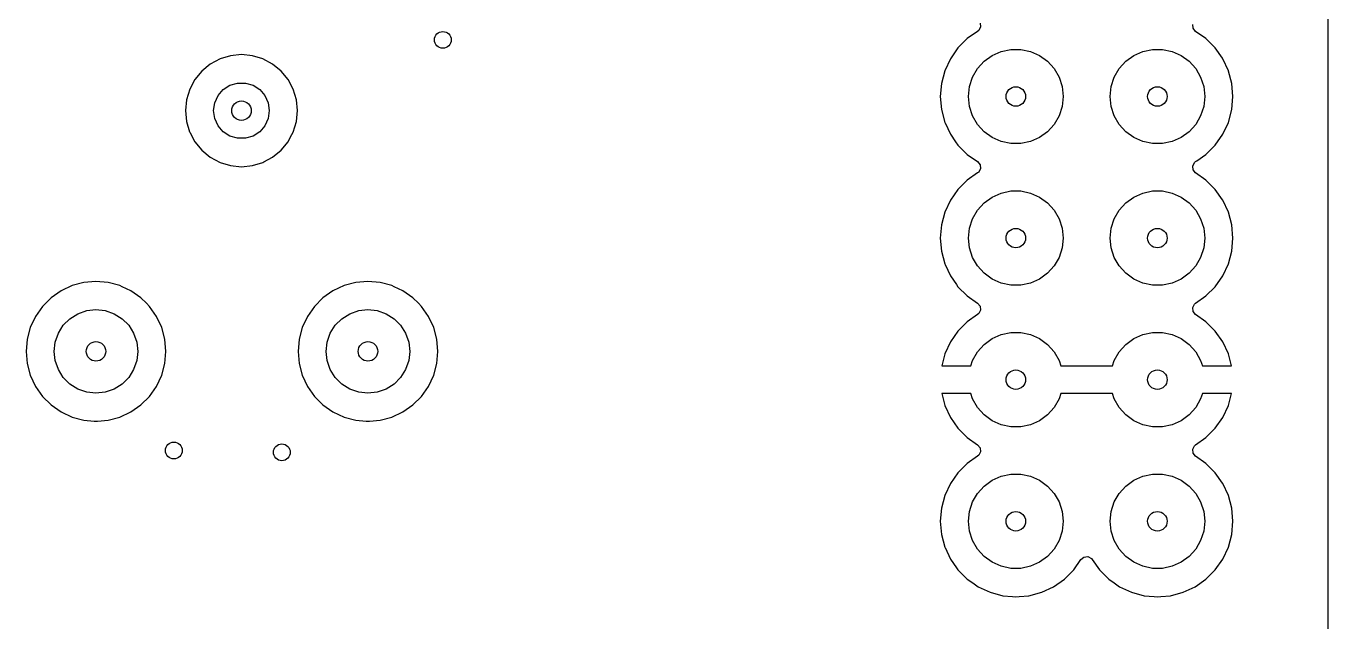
# Model space of a CAD drawing. Extents: x 0.03 to 1.97, y 0.03 to 3.58.
# Drawn here: x 1.051 to 1.97, y 0.879 to 1.3 of the extents above; entities that cross this region are included whole.
import ezdxf

# ---------------------------------------------------------------- set-up
doc = ezdxf.new("R2010")
doc.units = 0
doc.header["$MEASUREMENT"] = 0
doc.layers.add('BLACK', color=7, linetype='CONTINUOUS')

msp = doc.modelspace()

# ---------------------------------------------------------------- linework, layer by layer
at = {"layer": 'BLACK', "linetype": 'CONTINUOUS'}
for p, q in [((1.9703, 3.57541), (1.9703, 0.03459)), ((1.7248, 1.29911), (1.72356, 1.29666)), ((1.72452, 1.30185), (1.7248, 1.29911)), ((1.87509, 1.29815), (1.8748, 1.30089)), ((1.8768, 1.296), (1.87509, 1.29815)), ((1.7155, 1.29089), (1.70892, 1.28431)), ((1.7228, 1.296), (1.7155, 1.29089)), ((1.72356, 1.29666), (1.7228, 1.296)), ((1.88411, 1.29089), (1.8768, 1.296)), ((1.89069, 1.28431), (1.88411, 1.29089)), ((1.88411, 1.29089), (1.88411, 1.29089)), ((1.19503, 1.27882), (1.18761, 1.27657)), ((1.20276, 1.27958), (1.19503, 1.27882)), ((1.21048, 1.27882), (1.20276, 1.27958)), ((1.2179, 1.27657), (1.21048, 1.27882)), ((1.21048, 1.27882), (1.21048, 1.27882)), ((1.70892, 1.28431), (1.70358, 1.27669)), ((1.72741, 1.27487), (1.73307, 1.27898)), ((1.73307, 1.27898), (1.73946, 1.28183)), ((1.73946, 1.28183), (1.74631, 1.28328)), ((1.74631, 1.28328), (1.7533, 1.28328)), ((1.7533, 1.28328), (1.76014, 1.28183)), ((1.76014, 1.28183), (1.76654, 1.27898)), ((1.76654, 1.27898), (1.7722, 1.27487)), ((1.82741, 1.27487), (1.83307, 1.27898)), ((1.83307, 1.27898), (1.83946, 1.28183)), ((1.83946, 1.28183), (1.84631, 1.28328)), ((1.84631, 1.28328), (1.8533, 1.28328)), ((1.8533, 1.28328), (1.86014, 1.28183)), ((1.86014, 1.28183), (1.86654, 1.27898)), ((1.86654, 1.27898), (1.8722, 1.27487)), ((1.8958, 1.277), (1.89069, 1.28431)), ((1.18077, 1.27291), (1.17477, 1.26799)), ((1.18761, 1.27657), (1.18077, 1.27291)), ((1.18077, 1.27291), (1.18077, 1.27291)), ((1.22475, 1.27291), (1.2179, 1.27657)), ((1.2179, 1.27657), (1.2179, 1.27657)), ((1.23074, 1.26799), (1.22475, 1.27291)), ((1.22475, 1.27291), (1.22475, 1.27291)), ((1.70358, 1.27669), (1.69965, 1.26825)), ((1.70358, 1.27669), (1.70358, 1.27669)), ((1.71923, 1.26361), (1.72273, 1.26967)), ((1.72273, 1.26967), (1.72741, 1.27487)), ((1.7722, 1.27487), (1.77688, 1.26967)), ((1.77688, 1.26967), (1.78037, 1.26361)), ((1.81923, 1.26361), (1.82273, 1.26967)), ((1.82273, 1.26967), (1.82741, 1.27487)), ((1.8722, 1.27487), (1.87688, 1.26967)), ((1.87688, 1.26967), (1.88037, 1.26361)), ((1.89602, 1.27669), (1.8958, 1.277)), ((1.89996, 1.26825), (1.89602, 1.27669)), ((1.16985, 1.26199), (1.16619, 1.25515)), ((1.17477, 1.26799), (1.16985, 1.26199)), ((1.16985, 1.26199), (1.16985, 1.26199)), ((1.23567, 1.26199), (1.23074, 1.26799)), ((1.23932, 1.25515), (1.23567, 1.26199)), ((1.23567, 1.26199), (1.23567, 1.26199)), ((1.69965, 1.26825), (1.69724, 1.25927)), ((1.69965, 1.26825), (1.69965, 1.26825)), ((1.71707, 1.25696), (1.71923, 1.26361)), ((1.78037, 1.26361), (1.78254, 1.25696)), ((1.81707, 1.25696), (1.81923, 1.26361)), ((1.88037, 1.26361), (1.88254, 1.25696)), ((1.90003, 1.26799), (1.89996, 1.26825)), ((1.89996, 1.26825), (1.89996, 1.26825)), ((1.89996, 1.26825), (1.89996, 1.26825)), ((1.90236, 1.25927), (1.90003, 1.26799)), ((1.16619, 1.25515), (1.16394, 1.24772)), ((1.1862, 1.25064), (1.18986, 1.25488)), ((1.18986, 1.25488), (1.19458, 1.25791)), ((1.19458, 1.25791), (1.19995, 1.25948)), ((1.19995, 1.25948), (1.20556, 1.25948)), ((1.20556, 1.25948), (1.21093, 1.25791)), ((1.21093, 1.25791), (1.21565, 1.25488)), ((1.21565, 1.25488), (1.21932, 1.25064)), ((1.24158, 1.24772), (1.23932, 1.25515)), ((1.23932, 1.25515), (1.23932, 1.25515)), ((1.23932, 1.25515), (1.23932, 1.25515)), ((1.69724, 1.25927), (1.69643, 1.25)), ((1.69724, 1.25927), (1.69724, 1.25927)), ((1.71634, 1.25), (1.71707, 1.25696)), ((1.78254, 1.25696), (1.78327, 1.25)), ((1.81634, 1.25), (1.81707, 1.25696)), ((1.88254, 1.25696), (1.88327, 1.25)), ((1.90318, 1.25), (1.90236, 1.25927)), ((1.16394, 1.24772), (1.16318, 1.24)), ((1.18307, 1.24), (1.18387, 1.24555)), ((1.18387, 1.24555), (1.1862, 1.25064)), ((1.21932, 1.25064), (1.22164, 1.24555)), ((1.22164, 1.24555), (1.22244, 1.24)), ((1.24234, 1.24), (1.24158, 1.24772)), ((1.69643, 1.25), (1.69643, 1.25)), ((1.69643, 1.25), (1.69724, 1.24073)), ((1.71707, 1.24304), (1.71634, 1.25)), ((1.71923, 1.23639), (1.71707, 1.24304)), ((1.78254, 1.24304), (1.78037, 1.23639)), ((1.78327, 1.25), (1.78254, 1.24304)), ((1.81707, 1.24304), (1.81634, 1.25)), ((1.81923, 1.23639), (1.81707, 1.24304)), ((1.88254, 1.24304), (1.88037, 1.23639)), ((1.88327, 1.25), (1.88254, 1.24304)), ((1.90236, 1.24073), (1.90318, 1.25)), ((1.16318, 1.24), (1.16394, 1.23228)), ((1.18387, 1.23445), (1.18307, 1.24)), ((1.1862, 1.22936), (1.18387, 1.23445)), ((1.22164, 1.23445), (1.21932, 1.22936)), ((1.22244, 1.24), (1.22164, 1.23445)), ((1.24158, 1.23228), (1.24234, 1.24)), ((1.69724, 1.24073), (1.69724, 1.24073)), ((1.69724, 1.24073), (1.69965, 1.23175)), ((1.72273, 1.23033), (1.71923, 1.23639)), ((1.78037, 1.23639), (1.77688, 1.23033)), ((1.82273, 1.23033), (1.81923, 1.23639)), ((1.88037, 1.23639), (1.87688, 1.23033)), ((1.89996, 1.23175), (1.90236, 1.24073)), ((1.16394, 1.23228), (1.16394, 1.23228)), ((1.16394, 1.23228), (1.16614, 1.225)), ((1.16614, 1.225), (1.16619, 1.22485)), ((1.16619, 1.22485), (1.16985, 1.21801)), ((1.18986, 1.22512), (1.1862, 1.22936)), ((1.19458, 1.22209), (1.18986, 1.22512)), ((1.21565, 1.22512), (1.21093, 1.22209)), ((1.21932, 1.22936), (1.21565, 1.22512)), ((1.23749, 1.22143), (1.23932, 1.22485)), ((1.23932, 1.22485), (1.24158, 1.23228)), ((1.23932, 1.22485), (1.23932, 1.22485)), ((1.23932, 1.22485), (1.23932, 1.22485)), ((1.69965, 1.23175), (1.69965, 1.23175)), ((1.69965, 1.23175), (1.69965, 1.23175)), ((1.69965, 1.23175), (1.6998, 1.23142)), ((1.6998, 1.23142), (1.70358, 1.22331)), ((1.70358, 1.22331), (1.70358, 1.22331)), ((1.70358, 1.22331), (1.70729, 1.21801)), ((1.72741, 1.22513), (1.72273, 1.23033)), ((1.73307, 1.22102), (1.72741, 1.22513)), ((1.7722, 1.22513), (1.76654, 1.22102)), ((1.77688, 1.23033), (1.7722, 1.22513)), ((1.82741, 1.22513), (1.82273, 1.23033)), ((1.83307, 1.22102), (1.82741, 1.22513)), ((1.8722, 1.22513), (1.86654, 1.22102)), ((1.87688, 1.23033), (1.8722, 1.22513)), ((1.89069, 1.21569), (1.89602, 1.22331)), ((1.89602, 1.22331), (1.89996, 1.23175)), ((1.16985, 1.21801), (1.16985, 1.21801)), ((1.16985, 1.21801), (1.17477, 1.21201)), ((1.19995, 1.22052), (1.19458, 1.22209)), ((1.20556, 1.22052), (1.19995, 1.22052)), ((1.21093, 1.22209), (1.20556, 1.22052)), ((1.23074, 1.21201), (1.23567, 1.21801)), ((1.23567, 1.21801), (1.23749, 1.22143)), ((1.70729, 1.21801), (1.70892, 1.21569)), ((1.70892, 1.21569), (1.70892, 1.21569)), ((1.70892, 1.21569), (1.7155, 1.20911)), ((1.73946, 1.21817), (1.73307, 1.22102)), ((1.74631, 1.21672), (1.73946, 1.21817)), ((1.7533, 1.21672), (1.74631, 1.21672)), ((1.76014, 1.21817), (1.7533, 1.21672)), ((1.76654, 1.22102), (1.76014, 1.21817)), ((1.83946, 1.21817), (1.83307, 1.22102)), ((1.84631, 1.21672), (1.83946, 1.21817)), ((1.8533, 1.21672), (1.84631, 1.21672)), ((1.86014, 1.21817), (1.8533, 1.21672)), ((1.86654, 1.22102), (1.86014, 1.21817)), ((1.88411, 1.20911), (1.89069, 1.21569)), ((1.17477, 1.21201), (1.18077, 1.20709)), ((1.18077, 1.20709), (1.18077, 1.20709)), ((1.18077, 1.20709), (1.18761, 1.20343)), ((1.21855, 1.20378), (1.22475, 1.20709)), ((1.22475, 1.20709), (1.23074, 1.21201)), ((1.22475, 1.20709), (1.22475, 1.20709)), ((1.7155, 1.20911), (1.7155, 1.20911)), ((1.7155, 1.20911), (1.7228, 1.204)), ((1.87768, 1.20461), (1.88411, 1.20911)), ((1.18761, 1.20343), (1.18761, 1.20343)), ((1.18761, 1.20343), (1.18761, 1.20343)), ((1.18761, 1.20343), (1.19503, 1.20118)), ((1.19503, 1.20118), (1.20276, 1.20042)), ((1.20276, 1.20042), (1.21048, 1.20118)), ((1.21048, 1.20118), (1.2179, 1.20343)), ((1.2179, 1.20343), (1.21855, 1.20378)), ((1.7228, 1.196), (1.7155, 1.19089)), ((1.7228, 1.204), (1.72452, 1.20185)), ((1.72356, 1.19666), (1.7228, 1.196)), ((1.7248, 1.19911), (1.72356, 1.19666)), ((1.72452, 1.20185), (1.7248, 1.19911)), ((1.8748, 1.20089), (1.87605, 1.20334)), ((1.87509, 1.19815), (1.8748, 1.20089)), ((1.8768, 1.196), (1.87509, 1.19815)), ((1.87605, 1.20334), (1.8768, 1.204)), ((1.8768, 1.204), (1.87768, 1.20461)), ((1.88411, 1.19089), (1.8768, 1.196)), ((1.7155, 1.19089), (1.70892, 1.18431)), ((1.89069, 1.18431), (1.88411, 1.19089)), ((1.88411, 1.19089), (1.88411, 1.19089)), ((1.70892, 1.18431), (1.70358, 1.17669)), ((1.72741, 1.17487), (1.73307, 1.17898)), ((1.73307, 1.17898), (1.73946, 1.18183)), ((1.73946, 1.18183), (1.74631, 1.18328)), ((1.74631, 1.18328), (1.7533, 1.18328)), ((1.7533, 1.18328), (1.76014, 1.18183)), ((1.76014, 1.18183), (1.76654, 1.17898)), ((1.76654, 1.17898), (1.7722, 1.17487)), ((1.82741, 1.17487), (1.83307, 1.17898)), ((1.83307, 1.17898), (1.83946, 1.18183)), ((1.83946, 1.18183), (1.84631, 1.18328)), ((1.84631, 1.18328), (1.8533, 1.18328)), ((1.8533, 1.18328), (1.86014, 1.18183)), ((1.86014, 1.18183), (1.86654, 1.17898)), ((1.86654, 1.17898), (1.8722, 1.17487)), ((1.8958, 1.177), (1.89069, 1.18431)), ((1.69965, 1.16825), (1.69724, 1.15927)), ((1.70358, 1.17669), (1.69965, 1.16825)), ((1.69965, 1.16825), (1.69965, 1.16825)), ((1.70358, 1.17669), (1.70358, 1.17669)), ((1.71923, 1.16361), (1.72273, 1.16967)), ((1.72273, 1.16967), (1.72741, 1.17487)), ((1.7722, 1.17487), (1.77688, 1.16967)), ((1.77688, 1.16967), (1.78037, 1.16361)), ((1.81923, 1.16361), (1.82273, 1.16967)), ((1.82273, 1.16967), (1.82741, 1.17487)), ((1.8722, 1.17487), (1.87688, 1.16967)), ((1.87688, 1.16967), (1.88037, 1.16361)), ((1.89602, 1.17669), (1.8958, 1.177)), ((1.89996, 1.16825), (1.89602, 1.17669)), ((1.90236, 1.15927), (1.89996, 1.16825)), ((1.69724, 1.15927), (1.69643, 1.15)), ((1.69724, 1.15927), (1.69724, 1.15927)), ((1.71707, 1.15696), (1.71923, 1.16361)), ((1.78037, 1.16361), (1.78254, 1.15696)), ((1.81707, 1.15696), (1.81923, 1.16361)), ((1.88037, 1.16361), (1.88254, 1.15696)), ((1.90318, 1.15), (1.90236, 1.15927)), ((1.69643, 1.15), (1.69643, 1.15)), ((1.69643, 1.15), (1.69724, 1.14073)), ((1.71634, 1.15), (1.71707, 1.15696)), ((1.71707, 1.14304), (1.71634, 1.15)), ((1.78254, 1.15696), (1.78327, 1.15)), ((1.78327, 1.15), (1.78254, 1.14304)), ((1.81634, 1.15), (1.81707, 1.15696)), ((1.81707, 1.14304), (1.81634, 1.15)), ((1.88254, 1.15696), (1.88327, 1.15)), ((1.88327, 1.15), (1.88254, 1.14304)), ((1.90236, 1.14073), (1.90318, 1.15)), ((1.69724, 1.14073), (1.69724, 1.14073)), ((1.69724, 1.14073), (1.69965, 1.13175)), ((1.71923, 1.13639), (1.71707, 1.14304)), ((1.78254, 1.14304), (1.78037, 1.13639)), ((1.81923, 1.13639), (1.81707, 1.14304)), ((1.88254, 1.14304), (1.88037, 1.13639)), ((1.89996, 1.13175), (1.90236, 1.14073)), ((1.69965, 1.13175), (1.69965, 1.13175)), ((1.69965, 1.13175), (1.69965, 1.13175)), ((1.69965, 1.13175), (1.6998, 1.13142)), ((1.6998, 1.13142), (1.70358, 1.12331)), ((1.72273, 1.13033), (1.71923, 1.13639)), ((1.78037, 1.13639), (1.77688, 1.13033)), ((1.82273, 1.13033), (1.81923, 1.13639)), ((1.88037, 1.13639), (1.87688, 1.13033)), ((1.89602, 1.12331), (1.89996, 1.13175)), ((1.70358, 1.12331), (1.70358, 1.12331)), ((1.70358, 1.12331), (1.70785, 1.11722)), ((1.72741, 1.12513), (1.72273, 1.13033)), ((1.73307, 1.12102), (1.72741, 1.12513)), ((1.7722, 1.12513), (1.76654, 1.12102)), ((1.77688, 1.13033), (1.7722, 1.12513)), ((1.82741, 1.12513), (1.82273, 1.13033)), ((1.83307, 1.12102), (1.82741, 1.12513)), ((1.8722, 1.12513), (1.86654, 1.12102)), ((1.87688, 1.13033), (1.8722, 1.12513)), ((1.89069, 1.11569), (1.89602, 1.12331)), ((1.0831, 1.11644), (1.07529, 1.1128)), ((1.09142, 1.11867), (1.0831, 1.11644)), ((1.0831, 1.11644), (1.0831, 1.11644)), ((1.09428, 1.11892), (1.09142, 1.11867)), ((1.09142, 1.11867), (1.09142, 1.11867)), ((1.1, 1.11942), (1.09428, 1.11892)), ((1.10858, 1.11867), (1.1, 1.11942)), ((1.1, 1.11942), (1.1, 1.11942)), ((1.1169, 1.11644), (1.10858, 1.11867)), ((1.1185, 1.11569), (1.1169, 1.11644)), ((1.1169, 1.11644), (1.1169, 1.11644)), ((1.1169, 1.11644), (1.1169, 1.11644)), ((1.12471, 1.1128), (1.1185, 1.11569)), ((1.27522, 1.11644), (1.26742, 1.1128)), ((1.28354, 1.11867), (1.27522, 1.11644)), ((1.27522, 1.11644), (1.27522, 1.11644)), ((1.2864, 1.11892), (1.28354, 1.11867)), ((1.28354, 1.11867), (1.28354, 1.11867)), ((1.29213, 1.11942), (1.2864, 1.11892)), ((1.30071, 1.11867), (1.29213, 1.11942)), ((1.29213, 1.11942), (1.29213, 1.11942)), ((1.30903, 1.11644), (1.30071, 1.11867)), ((1.31063, 1.11569), (1.30903, 1.11644)), ((1.30903, 1.11644), (1.30903, 1.11644)), ((1.30903, 1.11644), (1.30903, 1.11644)), ((1.31684, 1.1128), (1.31063, 1.11569)), ((1.70785, 1.11722), (1.70892, 1.11569)), ((1.70892, 1.11569), (1.70892, 1.11569)), ((1.70892, 1.11569), (1.7155, 1.10911)), ((1.73946, 1.11817), (1.73307, 1.12102)), ((1.74631, 1.11672), (1.73946, 1.11817)), ((1.7533, 1.11672), (1.74631, 1.11672)), ((1.76014, 1.11817), (1.7533, 1.11672)), ((1.76654, 1.12102), (1.76014, 1.11817)), ((1.83946, 1.11817), (1.83307, 1.12102)), ((1.84631, 1.11672), (1.83946, 1.11817)), ((1.8533, 1.11672), (1.84631, 1.11672)), ((1.86014, 1.11817), (1.8533, 1.11672)), ((1.86654, 1.12102), (1.86014, 1.11817)), ((1.88411, 1.10911), (1.89069, 1.11569)), ((1.06823, 1.10786), (1.06214, 1.10177)), ((1.07529, 1.1128), (1.06823, 1.10786)), ((1.07529, 1.1128), (1.07529, 1.1128)), ((1.13177, 1.10786), (1.12471, 1.1128)), ((1.12471, 1.1128), (1.12471, 1.1128)), ((1.12471, 1.1128), (1.12471, 1.1128)), ((1.13564, 1.10399), (1.13177, 1.10786)), ((1.13786, 1.10177), (1.13564, 1.10399)), ((1.26036, 1.10786), (1.25427, 1.10177)), ((1.26742, 1.1128), (1.26036, 1.10786)), ((1.26742, 1.1128), (1.26742, 1.1128)), ((1.32389, 1.10786), (1.31684, 1.1128)), ((1.31684, 1.1128), (1.31684, 1.1128)), ((1.31684, 1.1128), (1.31684, 1.1128)), ((1.32776, 1.10399), (1.32389, 1.10786)), ((1.32998, 1.10177), (1.32776, 1.10399)), ((1.7155, 1.10911), (1.7155, 1.10911)), ((1.7155, 1.10911), (1.72282, 1.10399)), ((1.72282, 1.10399), (1.72454, 1.10184)), ((1.87603, 1.10333), (1.87679, 1.10399)), ((1.87679, 1.10399), (1.88411, 1.10911)), ((1.0572, 1.09471), (1.05356, 1.0869)), ((1.06214, 1.10177), (1.0572, 1.09471)), ((1.0572, 1.09471), (1.0572, 1.09471)), ((1.08159, 1.09309), (1.08719, 1.0966)), ((1.08719, 1.0966), (1.09343, 1.09879)), ((1.09343, 1.09879), (1.1, 1.09953)), ((1.1, 1.09953), (1.10657, 1.09879)), ((1.10657, 1.09879), (1.11281, 1.0966)), ((1.11281, 1.0966), (1.11841, 1.09309)), ((1.1428, 1.09471), (1.13786, 1.10177)), ((1.14644, 1.0869), (1.1428, 1.09471)), ((1.1428, 1.09471), (1.1428, 1.09471)), ((1.1428, 1.09471), (1.1428, 1.09471)), ((1.24933, 1.09471), (1.24569, 1.0869)), ((1.25427, 1.10177), (1.24933, 1.09471)), ((1.24933, 1.09471), (1.24933, 1.09471)), ((1.27372, 1.09309), (1.27931, 1.0966)), ((1.27931, 1.0966), (1.28556, 1.09879)), ((1.28556, 1.09879), (1.29213, 1.09953)), ((1.29213, 1.09953), (1.2987, 1.09879)), ((1.2987, 1.09879), (1.30494, 1.0966)), ((1.30494, 1.0966), (1.31054, 1.09309)), ((1.33493, 1.09471), (1.32998, 1.10177)), ((1.33857, 1.0869), (1.33493, 1.09471)), ((1.33493, 1.09471), (1.33493, 1.09471)), ((1.33493, 1.09471), (1.33493, 1.09471)), ((1.72282, 1.09599), (1.71551, 1.09087)), ((1.72358, 1.09665), (1.72282, 1.09599)), ((1.72482, 1.0991), (1.72358, 1.09665)), ((1.72454, 1.10184), (1.72482, 1.0991)), ((1.87479, 1.10087), (1.87603, 1.10333)), ((1.87507, 1.09814), (1.87479, 1.10087)), ((1.87679, 1.09599), (1.87507, 1.09814)), ((1.8841, 1.09087), (1.87679, 1.09599)), ((1.05356, 1.0869), (1.05133, 1.07858)), ((1.05356, 1.0869), (1.05356, 1.0869)), ((1.0734, 1.08281), (1.07691, 1.08841)), ((1.07691, 1.08841), (1.08159, 1.09309)), ((1.11841, 1.09309), (1.12309, 1.08841)), ((1.12309, 1.08841), (1.1266, 1.08281)), ((1.14867, 1.07858), (1.14644, 1.0869)), ((1.24569, 1.0869), (1.24346, 1.07858)), ((1.24569, 1.0869), (1.24569, 1.0869)), ((1.26552, 1.08281), (1.26904, 1.08841)), ((1.26904, 1.08841), (1.27372, 1.09309)), ((1.31054, 1.09309), (1.31521, 1.08841)), ((1.31521, 1.08841), (1.31873, 1.08281)), ((1.3408, 1.07858), (1.33857, 1.0869)), ((1.71551, 1.09087), (1.70893, 1.08429)), ((1.71551, 1.09087), (1.71551, 1.09087)), ((1.89067, 1.08429), (1.8841, 1.09087)), ((1.05133, 1.07858), (1.05058, 1.07)), ((1.05133, 1.07858), (1.05133, 1.07858)), ((1.07047, 1.07), (1.07121, 1.07657)), ((1.07121, 1.07657), (1.0734, 1.08281)), ((1.1266, 1.08281), (1.12879, 1.07657)), ((1.12879, 1.07657), (1.12953, 1.07)), ((1.14942, 1.07), (1.14867, 1.07858)), ((1.24346, 1.07858), (1.24271, 1.07)), ((1.24346, 1.07858), (1.24346, 1.07858)), ((1.2626, 1.07), (1.26334, 1.07657)), ((1.26334, 1.07657), (1.26552, 1.08281)), ((1.31873, 1.08281), (1.32091, 1.07657)), ((1.32091, 1.07657), (1.32165, 1.07)), ((1.34155, 1.07), (1.3408, 1.07858)), ((1.7036, 1.07668), (1.69967, 1.06825)), ((1.70893, 1.08429), (1.7036, 1.07668)), ((1.7036, 1.07668), (1.7036, 1.07668)), ((1.70893, 1.08429), (1.70893, 1.08429)), ((1.72741, 1.07487), (1.73307, 1.07898)), ((1.73307, 1.07898), (1.73946, 1.08183)), ((1.73946, 1.08183), (1.74631, 1.08328)), ((1.74631, 1.08328), (1.7533, 1.08328)), ((1.7533, 1.08328), (1.76014, 1.08183)), ((1.76014, 1.08183), (1.76654, 1.07898)), ((1.76654, 1.07898), (1.7722, 1.07487)), ((1.82741, 1.07487), (1.83307, 1.07898)), ((1.83307, 1.07898), (1.83946, 1.08183)), ((1.83946, 1.08183), (1.84631, 1.08328)), ((1.84631, 1.08328), (1.8533, 1.08328)), ((1.8533, 1.08328), (1.86014, 1.08183)), ((1.86014, 1.08183), (1.86654, 1.07898)), ((1.86654, 1.07898), (1.8722, 1.07487)), ((1.89601, 1.07668), (1.89067, 1.08429)), ((1.89067, 1.08429), (1.89067, 1.08429)), ((1.89994, 1.06825), (1.89601, 1.07668)), ((1.89601, 1.07668), (1.89601, 1.07668)), ((1.05058, 1.07), (1.05133, 1.06142)), ((1.05058, 1.07), (1.05058, 1.07)), ((1.07121, 1.06343), (1.07047, 1.07)), ((1.12953, 1.07), (1.12879, 1.06343)), ((1.14867, 1.06142), (1.14942, 1.07)), ((1.14942, 1.07), (1.14942, 1.07)), ((1.24271, 1.07), (1.24346, 1.06142)), ((1.24271, 1.07), (1.24271, 1.07)), ((1.26334, 1.06343), (1.2626, 1.07)), ((1.32165, 1.07), (1.32091, 1.06343)), ((1.3408, 1.06142), (1.34155, 1.07)), ((1.69967, 1.06825), (1.69742, 1.05984)), ((1.69967, 1.06825), (1.69967, 1.06825)), ((1.71923, 1.06361), (1.72273, 1.06967)), ((1.72273, 1.06967), (1.72741, 1.07487)), ((1.7722, 1.07487), (1.77688, 1.06967)), ((1.77688, 1.06967), (1.78037, 1.06361)), ((1.81923, 1.06361), (1.82273, 1.06967)), ((1.82273, 1.06967), (1.82741, 1.07487)), ((1.8722, 1.07487), (1.87688, 1.06967)), ((1.87688, 1.06967), (1.88037, 1.06361)), ((1.90219, 1.05984), (1.89994, 1.06825)), ((1.89994, 1.06825), (1.89994, 1.06825)), ((1.05133, 1.06142), (1.05133, 1.06142)), ((1.05133, 1.06142), (1.05356, 1.0531)), ((1.0734, 1.05719), (1.07121, 1.06343)), ((1.12879, 1.06343), (1.1266, 1.05719)), ((1.14644, 1.0531), (1.14867, 1.06142)), ((1.24346, 1.06142), (1.24346, 1.06142)), ((1.24346, 1.06142), (1.24569, 1.0531)), ((1.26552, 1.05719), (1.26334, 1.06343)), ((1.32091, 1.06343), (1.31873, 1.05719)), ((1.33857, 1.0531), (1.3408, 1.06142)), ((1.69742, 1.05984), (1.69742, 1.05984)), ((1.69742, 1.05984), (1.71801, 1.05984)), ((1.71801, 1.05984), (1.71923, 1.06361)), ((1.78037, 1.06361), (1.7816, 1.05984)), ((1.7816, 1.05984), (1.81801, 1.05984)), ((1.81801, 1.05984), (1.81923, 1.06361)), ((1.88037, 1.06361), (1.8816, 1.05984)), ((1.8816, 1.05984), (1.90219, 1.05984)), ((1.90219, 1.05984), (1.90219, 1.05984)), ((1.05356, 1.0531), (1.05356, 1.0531)), ((1.05356, 1.0531), (1.05356, 1.0531)), ((1.05356, 1.0531), (1.05538, 1.04919)), ((1.05538, 1.04919), (1.0572, 1.04529)), ((1.07691, 1.05159), (1.0734, 1.05719)), ((1.08159, 1.04691), (1.07691, 1.05159)), ((1.12309, 1.05159), (1.11841, 1.04691)), ((1.1266, 1.05719), (1.12309, 1.05159)), ((1.1428, 1.04529), (1.14644, 1.0531)), ((1.24569, 1.0531), (1.24569, 1.0531)), ((1.24569, 1.0531), (1.24569, 1.0531)), ((1.24569, 1.0531), (1.24751, 1.04919)), ((1.24751, 1.04919), (1.24933, 1.04529)), ((1.26904, 1.05159), (1.26552, 1.05719)), ((1.27372, 1.04691), (1.26904, 1.05159)), ((1.31521, 1.05159), (1.31054, 1.04691)), ((1.31873, 1.05719), (1.31521, 1.05159)), ((1.33493, 1.04529), (1.33857, 1.0531)), ((1.0572, 1.04529), (1.0572, 1.04529)), ((1.0572, 1.04529), (1.06214, 1.03823)), ((1.08719, 1.0434), (1.08159, 1.04691)), ((1.09343, 1.04121), (1.08719, 1.0434)), ((1.1, 1.04047), (1.09343, 1.04121)), ((1.10657, 1.04121), (1.1, 1.04047)), ((1.11281, 1.0434), (1.10657, 1.04121)), ((1.11841, 1.04691), (1.11281, 1.0434)), ((1.13786, 1.03823), (1.1428, 1.04529)), ((1.24933, 1.04529), (1.24933, 1.04529)), ((1.24933, 1.04529), (1.25427, 1.03823)), ((1.27931, 1.0434), (1.27372, 1.04691)), ((1.28556, 1.04121), (1.27931, 1.0434)), ((1.29213, 1.04047), (1.28556, 1.04121)), ((1.2987, 1.04121), (1.29213, 1.04047)), ((1.30494, 1.0434), (1.2987, 1.04121)), ((1.31054, 1.04691), (1.30494, 1.0434)), ((1.32998, 1.03823), (1.33493, 1.04529)), ((1.71801, 1.04016), (1.69742, 1.04016)), ((1.69742, 1.04016), (1.69967, 1.03175)), ((1.71923, 1.03639), (1.71801, 1.04016)), ((1.7816, 1.04016), (1.78037, 1.03639)), ((1.81801, 1.04016), (1.7816, 1.04016)), ((1.81923, 1.03639), (1.81801, 1.04016)), ((1.8816, 1.04016), (1.88037, 1.03639)), ((1.90219, 1.04016), (1.8816, 1.04016)), ((1.89994, 1.03175), (1.90219, 1.04016)), ((1.06214, 1.03823), (1.06823, 1.03214)), ((1.06823, 1.03214), (1.07529, 1.0272)), ((1.12471, 1.0272), (1.13177, 1.03214)), ((1.13177, 1.03214), (1.13786, 1.03823)), ((1.25427, 1.03823), (1.26036, 1.03214)), ((1.26036, 1.03214), (1.26742, 1.0272)), ((1.31684, 1.0272), (1.32389, 1.03214)), ((1.32389, 1.03214), (1.32998, 1.03823)), ((1.69967, 1.03175), (1.69967, 1.03175)), ((1.69967, 1.03175), (1.7036, 1.02332)), ((1.72273, 1.03033), (1.71923, 1.03639)), ((1.72741, 1.02513), (1.72273, 1.03033)), ((1.77688, 1.03033), (1.7722, 1.02513)), ((1.78037, 1.03639), (1.77688, 1.03033)), ((1.82273, 1.03033), (1.81923, 1.03639)), ((1.82741, 1.02513), (1.82273, 1.03033)), ((1.87688, 1.03033), (1.8722, 1.02513)), ((1.88037, 1.03639), (1.87688, 1.03033)), ((1.89601, 1.02332), (1.89994, 1.03175)), ((1.89994, 1.03175), (1.89994, 1.03175)), ((1.07529, 1.0272), (1.0831, 1.02356)), ((1.0831, 1.02356), (1.09142, 1.02133)), ((1.09142, 1.02133), (1.09862, 1.0207)), ((1.10111, 1.02068), (1.10858, 1.02133)), ((1.10858, 1.02133), (1.1169, 1.02356)), ((1.1169, 1.02356), (1.12471, 1.0272)), ((1.26742, 1.0272), (1.27522, 1.02356)), ((1.27522, 1.02356), (1.28354, 1.02133)), ((1.28354, 1.02133), (1.29075, 1.0207)), ((1.29324, 1.02068), (1.30071, 1.02133)), ((1.30071, 1.02133), (1.30903, 1.02356)), ((1.30903, 1.02356), (1.31684, 1.0272)), ((1.7036, 1.02332), (1.70893, 1.01571)), ((1.73307, 1.02102), (1.72741, 1.02513)), ((1.73946, 1.01817), (1.73307, 1.02102)), ((1.76654, 1.02102), (1.76014, 1.01817)), ((1.7722, 1.02513), (1.76654, 1.02102)), ((1.83307, 1.02102), (1.82741, 1.02513)), ((1.83946, 1.01817), (1.83307, 1.02102)), ((1.86654, 1.02102), (1.86014, 1.01817)), ((1.8722, 1.02513), (1.86654, 1.02102)), ((1.89067, 1.01571), (1.89601, 1.02332)), ((1.09862, 1.0207), (1.1, 1.02058)), ((1.1, 1.02058), (1.10111, 1.02068)), ((1.1, 1.02058), (1.1, 1.02058)), ((1.1, 1.02058), (1.1, 1.02058)), ((1.29075, 1.0207), (1.29213, 1.02058)), ((1.29213, 1.02058), (1.29324, 1.02068)), ((1.29213, 1.02058), (1.29213, 1.02058)), ((1.29213, 1.02058), (1.29213, 1.02058)), ((1.70893, 1.01571), (1.71551, 1.00913)), ((1.74631, 1.01672), (1.73946, 1.01817)), ((1.7533, 1.01672), (1.74631, 1.01672)), ((1.76014, 1.01817), (1.7533, 1.01672)), ((1.84631, 1.01672), (1.83946, 1.01817)), ((1.8533, 1.01672), (1.84631, 1.01672)), ((1.86014, 1.01817), (1.8533, 1.01672)), ((1.8841, 1.00913), (1.89067, 1.01571)), ((1.71551, 1.00913), (1.72282, 1.00401)), ((1.72282, 1.00401), (1.72454, 1.00186)), ((1.87479, 1.0009), (1.87603, 1.00335)), ((1.87603, 1.00335), (1.87679, 1.00401)), ((1.87679, 1.00401), (1.8841, 1.00913)), ((1.72282, 0.99601), (1.7155, 0.99089)), ((1.72358, 0.99667), (1.72282, 0.99601)), ((1.72482, 0.99913), (1.72358, 0.99667)), ((1.72454, 1.00186), (1.72482, 0.99913)), ((1.87507, 0.99816), (1.87479, 1.0009)), ((1.87679, 0.99601), (1.87507, 0.99816)), ((1.88411, 0.99089), (1.87679, 0.99601)), ((1.70892, 0.98431), (1.70358, 0.97669)), ((1.7155, 0.99089), (1.70892, 0.98431)), ((1.89069, 0.98431), (1.88411, 0.99089)), ((1.88411, 0.99089), (1.88411, 0.99089)), ((1.8958, 0.977), (1.89069, 0.98431)), ((1.70358, 0.97669), (1.69965, 0.96825)), ((1.70358, 0.97669), (1.70358, 0.97669)), ((1.72741, 0.97487), (1.73307, 0.97898)), ((1.73307, 0.97898), (1.73946, 0.98183)), ((1.73946, 0.98183), (1.74631, 0.98328)), ((1.74631, 0.98328), (1.7533, 0.98328)), ((1.7533, 0.98328), (1.76014, 0.98183)), ((1.76014, 0.98183), (1.76654, 0.97898)), ((1.76654, 0.97898), (1.7722, 0.97487)), ((1.82741, 0.97487), (1.83307, 0.97898)), ((1.83307, 0.97898), (1.83946, 0.98183)), ((1.83946, 0.98183), (1.84631, 0.98328)), ((1.84631, 0.98328), (1.8533, 0.98328)), ((1.8533, 0.98328), (1.86014, 0.98183)), ((1.86014, 0.98183), (1.86654, 0.97898)), ((1.86654, 0.97898), (1.8722, 0.97487)), ((1.89602, 0.97669), (1.8958, 0.977)), ((1.89996, 0.96825), (1.89602, 0.97669)), ((1.69965, 0.96825), (1.69724, 0.95927)), ((1.69965, 0.96825), (1.69965, 0.96825)), ((1.71923, 0.96361), (1.72273, 0.96967)), ((1.72273, 0.96967), (1.72741, 0.97487)), ((1.7722, 0.97487), (1.77688, 0.96967)), ((1.77688, 0.96967), (1.78037, 0.96361)), ((1.81923, 0.96361), (1.82273, 0.96967)), ((1.82273, 0.96967), (1.82741, 0.97487)), ((1.8722, 0.97487), (1.87688, 0.96967)), ((1.87688, 0.96967), (1.88037, 0.96361)), ((1.90236, 0.95927), (1.89996, 0.96825)), ((1.69724, 0.95927), (1.69643, 0.95)), ((1.69724, 0.95927), (1.69724, 0.95927)), ((1.71634, 0.95), (1.71707, 0.95696)), ((1.71707, 0.95696), (1.71923, 0.96361)), ((1.78037, 0.96361), (1.78254, 0.95696)), ((1.78254, 0.95696), (1.78327, 0.95)), ((1.81634, 0.95), (1.81707, 0.95696)), ((1.81707, 0.95696), (1.81923, 0.96361)), ((1.88037, 0.96361), (1.88254, 0.95696)), ((1.88254, 0.95696), (1.88327, 0.95)), ((1.90318, 0.95), (1.90236, 0.95927)), ((1.69643, 0.95), (1.69643, 0.95)), ((1.69643, 0.95), (1.69724, 0.94073)), ((1.71707, 0.94304), (1.71634, 0.95)), ((1.78327, 0.95), (1.78254, 0.94304)), ((1.81707, 0.94304), (1.81634, 0.95)), ((1.88327, 0.95), (1.88254, 0.94304)), ((1.90236, 0.94073), (1.90318, 0.95)), ((1.69724, 0.94073), (1.69724, 0.94073)), ((1.69724, 0.94073), (1.69965, 0.93175)), ((1.71923, 0.93639), (1.71707, 0.94304)), ((1.78254, 0.94304), (1.78037, 0.93639)), ((1.81923, 0.93639), (1.81707, 0.94304)), ((1.88254, 0.94304), (1.88037, 0.93639)), ((1.89996, 0.93175), (1.90236, 0.94073)), ((1.69965, 0.93175), (1.69965, 0.93175)), ((1.69965, 0.93175), (1.69965, 0.93175)), ((1.69965, 0.93175), (1.6998, 0.93142)), ((1.6998, 0.93142), (1.70358, 0.92331)), ((1.72273, 0.93033), (1.71923, 0.93639)), ((1.72741, 0.92513), (1.72273, 0.93033)), ((1.77688, 0.93033), (1.7722, 0.92513)), ((1.78037, 0.93639), (1.77688, 0.93033)), ((1.82273, 0.93033), (1.81923, 0.93639)), ((1.82741, 0.92513), (1.82273, 0.93033)), ((1.87688, 0.93033), (1.8722, 0.92513)), ((1.88037, 0.93639), (1.87688, 0.93033)), ((1.89602, 0.92331), (1.89996, 0.93175)), ((1.70358, 0.92331), (1.70358, 0.92331)), ((1.70358, 0.92331), (1.70785, 0.91722)), ((1.73307, 0.92102), (1.72741, 0.92513)), ((1.73946, 0.91817), (1.73307, 0.92102)), ((1.76654, 0.92102), (1.76014, 0.91817)), ((1.7722, 0.92513), (1.76654, 0.92102)), ((1.79069, 0.91569), (1.7958, 0.923)), ((1.7958, 0.923), (1.79795, 0.92472)), ((1.79795, 0.92472), (1.80069, 0.925)), ((1.80069, 0.925), (1.80314, 0.92376)), ((1.80314, 0.92376), (1.8038, 0.923)), ((1.8038, 0.923), (1.80892, 0.91569)), ((1.83307, 0.92102), (1.82741, 0.92513)), ((1.83946, 0.91817), (1.83307, 0.92102)), ((1.86654, 0.92102), (1.86014, 0.91817)), ((1.8722, 0.92513), (1.86654, 0.92102)), ((1.89069, 0.91569), (1.89602, 0.92331)), ((1.70785, 0.91722), (1.70892, 0.91569)), ((1.70892, 0.91569), (1.7155, 0.90911)), ((1.74631, 0.91672), (1.73946, 0.91817)), ((1.7533, 0.91672), (1.74631, 0.91672)), ((1.76014, 0.91817), (1.7533, 0.91672)), ((1.78411, 0.90911), (1.79069, 0.91569)), ((1.80892, 0.91569), (1.80892, 0.91569)), ((1.80892, 0.91569), (1.8155, 0.90911)), ((1.84631, 0.91672), (1.83946, 0.91817)), ((1.8533, 0.91672), (1.84631, 0.91672)), ((1.86014, 0.91817), (1.8533, 0.91672)), ((1.88411, 0.90911), (1.89069, 0.91569)), ((1.7155, 0.90911), (1.71931, 0.90645)), ((1.71931, 0.90645), (1.72312, 0.90378)), ((1.72312, 0.90378), (1.72312, 0.90378)), ((1.72312, 0.90378), (1.72312, 0.90378)), ((1.72312, 0.90378), (1.73155, 0.89985)), ((1.76806, 0.89985), (1.77649, 0.90378)), ((1.77649, 0.90378), (1.78411, 0.90911)), ((1.8155, 0.90911), (1.81931, 0.90645)), ((1.81931, 0.90645), (1.82312, 0.90378)), ((1.82312, 0.90378), (1.82312, 0.90378)), ((1.82312, 0.90378), (1.82312, 0.90378)), ((1.82312, 0.90378), (1.83155, 0.89985)), ((1.86806, 0.89985), (1.87649, 0.90378)), ((1.87649, 0.90378), (1.88411, 0.90911)), ((1.73155, 0.89985), (1.74054, 0.89744)), ((1.74054, 0.89744), (1.74748, 0.89683)), ((1.74748, 0.89683), (1.7498, 0.89663)), ((1.7498, 0.89663), (1.75212, 0.89683)), ((1.7498, 0.89663), (1.7498, 0.89663)), ((1.7498, 0.89663), (1.7498, 0.89663)), ((1.75212, 0.89683), (1.75907, 0.89744)), ((1.75907, 0.89744), (1.76806, 0.89985)), ((1.83155, 0.89985), (1.84054, 0.89744)), ((1.84054, 0.89744), (1.84748, 0.89683)), ((1.84748, 0.89683), (1.8498, 0.89663)), ((1.8498, 0.89663), (1.85212, 0.89683)), ((1.8498, 0.89663), (1.8498, 0.89663)), ((1.8498, 0.89663), (1.8498, 0.89663)), ((1.85212, 0.89683), (1.85907, 0.89744)), ((1.85907, 0.89744), (1.86806, 0.89985))]:
    msp.add_line(p, q, dxfattribs=at)
at = {"layer": 'BLACK'}
for centre, radius in [((1.345, 1.29), 0.00591), ((1.7498, 1.25), 0.00689), ((1.8498, 1.25), 0.00689), ((1.20276, 1.24), 0.00689), ((1.7498, 1.15), 0.00689), ((1.8498, 1.15), 0.00689), ((1.1, 1.07), 0.00689), ((1.29213, 1.07), 0.00689), ((1.7498, 1.05), 0.00689), ((1.8498, 1.05), 0.00689), ((1.155, 1), 0.00591), ((1.2313, 0.9987), 0.00591), ((1.7498, 0.95), 0.00689), ((1.8498, 0.95), 0.00689)]:
    msp.add_circle(centre, radius, dxfattribs=at)

doc.saveas('drawing.dxf')
